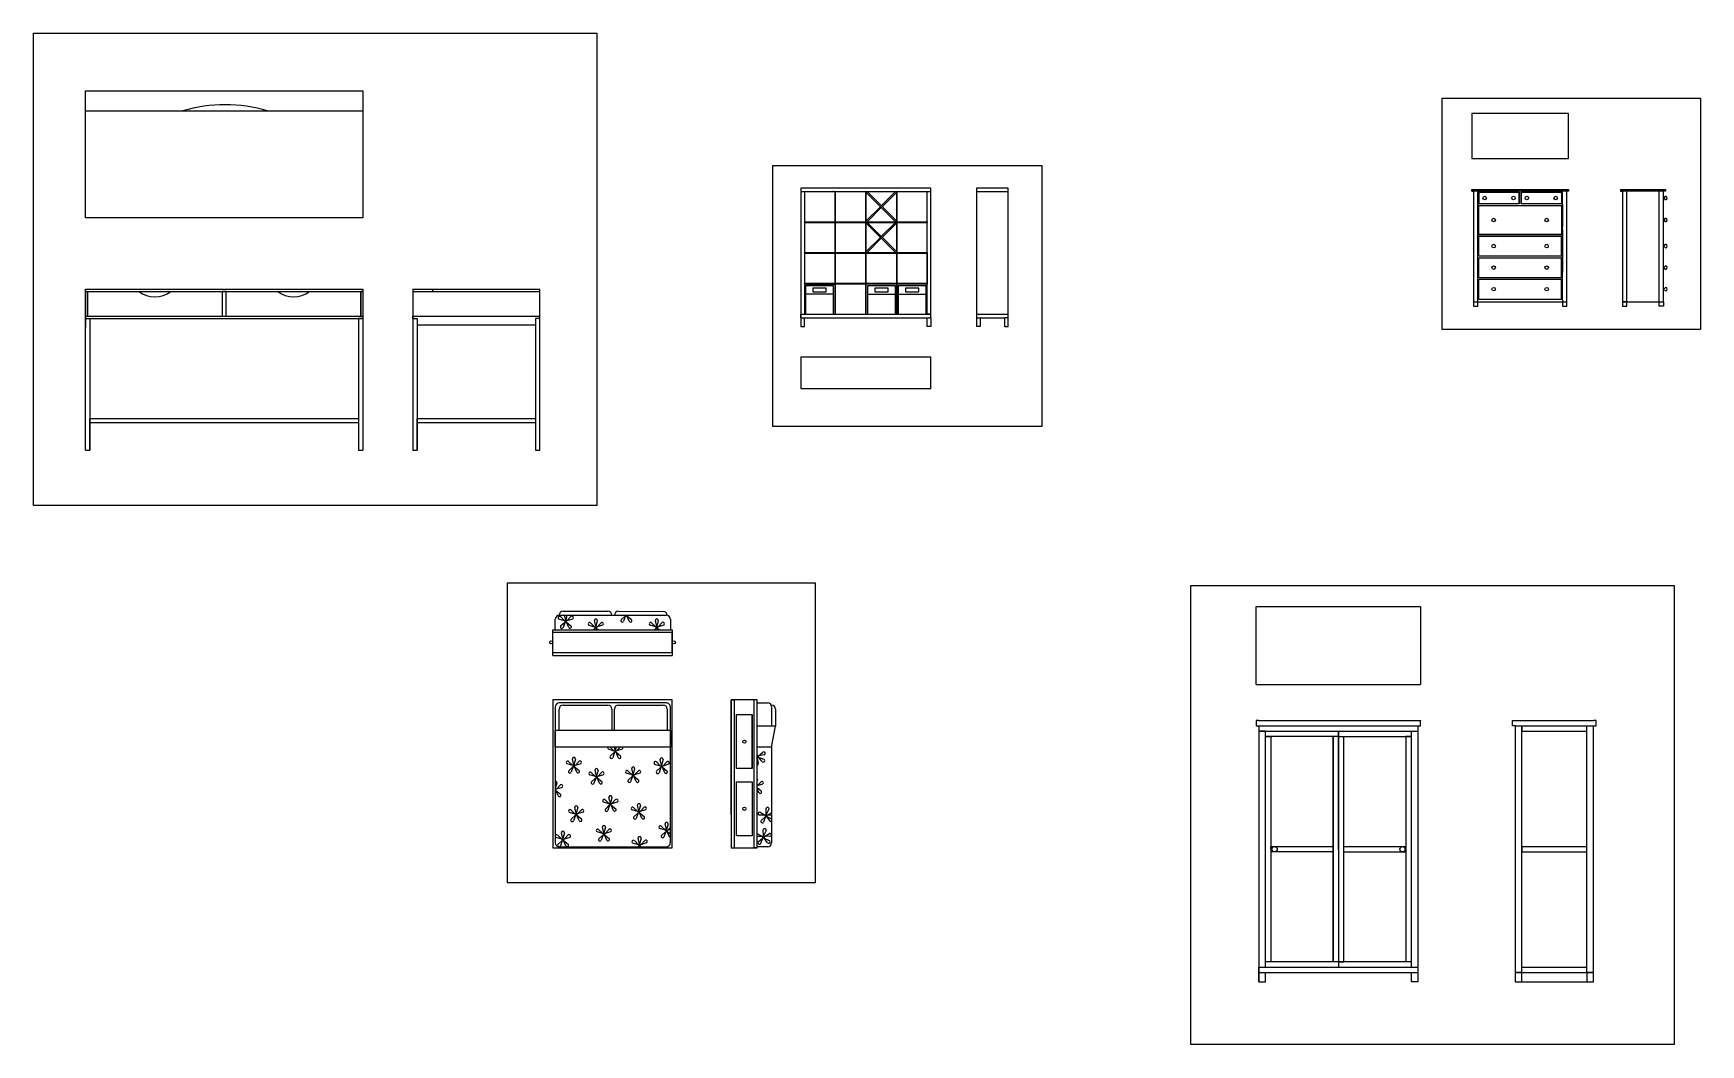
# Model space of a CAD drawing. Header units: inches. Extents: x 1623 to 28070, y 27263 to 43302.
import ezdxf

# ---------------------------------------------------------------- set-up
doc = ezdxf.new("R2010")
doc.units = ezdxf.units.IN
doc.header["$MEASUREMENT"] = 0

msp = doc.modelspace()

# ---------------------------------------------------------------- linework, layer by layer
for p, q in [((2451, 42388), (6849, 42388)), ((2451, 40374), (2451, 42388)), ((6849, 42388), (6849, 40374)), ((2451, 42072), (6849, 42072)), ((3526, 42072), (4869, 42072)), ((25976, 42030), (24438, 42030)), ((24438, 42030), (24438, 41318)), ((25976, 41318), (25976, 42030)), ((24438, 41318), (25976, 41318)), ((15857, 40848), (13799, 40848)), ((13799, 40848), (13799, 38790)), ((13799, 40848), (13799, 40792)), ((13799, 40792), (15857, 40792)), ((13799, 40792), (13855, 40792)), ((13855, 40792), (13855, 38846)), ((13855, 40792), (13855, 40333)), ((14313, 40792), (14306, 40792)), ((14335, 40792), (14335, 40312)), ((14349, 40312), (14349, 40792)), ((14828, 40792), (14821, 40792)), ((14821, 40792), (14821, 40312)), ((14835, 40312), (14835, 40792)), ((14835, 40792), (14842, 40792)), ((14835, 40778), (15298, 40312)), ((15312, 40326), (14849, 40792)), ((15073, 40566), (15298, 40792)), ((15312, 40778), (15087, 40552)), ((15312, 40792), (15312, 40312)), ((15326, 40312), (15326, 40792)), ((15342, 40792), (15335, 40792)), ((15801, 38846), (15801, 40792)), ((15857, 38790), (15857, 40848)), ((17085, 40848), (16585, 40845)), ((16585, 40845), (16585, 38650)), ((16585, 40792), (17085, 40792)), ((17085, 38650), (17085, 40848)), ((24438, 40825), (25976, 40825)), ((24438, 40797), (24438, 40825)), ((25976, 40797), (24438, 40797)), ((24438, 40797), (24467, 40797)), ((24467, 40797), (24467, 38974)), ((24538, 39074), (24538, 40797)), ((24538, 40797), (25193, 40797)), ((24538, 40797), (24538, 40541)), ((24538, 40797), (24538, 40583)), ((24538, 40797), (24552, 40797)), ((24538, 40797), (24538, 40783)), ((24552, 40783), (24552, 40598)), ((25193, 40598), (25193, 40783)), ((25193, 40783), (25193, 40598)), ((25221, 40783), (25221, 40598)), ((25877, 40797), (25862, 40797)), ((25862, 40783), (25862, 40598)), ((25877, 39074), (25877, 40797)), ((25948, 38974), (25948, 40797)), ((25976, 40825), (25976, 40797)), ((26800, 40825), (26800, 40797)), ((26800, 40825), (27512, 40825)), ((27512, 40797), (26800, 40797)), ((26800, 40797), (26828, 40797)), ((26828, 40797), (26828, 38974)), ((26899, 39046), (26899, 40797)), ((27412, 39046), (27412, 40797)), ((27483, 39046), (27483, 40797)), ((27512, 40825), (27512, 40797)), ((14835, 40326), (15059, 40552)), ((15073, 40538), (14849, 40312)), ((24538, 40541), (24538, 40185)), ((24552, 40569), (25862, 40569)), ((25877, 40583), (25877, 40227)), ((6849, 40374), (2451, 40374)), ((13855, 40333), (13855, 39819)), ((13855, 40305), (13855, 40312)), ((13855, 40312), (15801, 40312)), ((15801, 40298), (13855, 40298)), ((14335, 40298), (14335, 39826)), ((14349, 39826), (14349, 40298)), ((14821, 40298), (14821, 39826)), ((14835, 40320), (14835, 40312)), ((14835, 40312), (14835, 40319)), ((14835, 40312), (14842, 40312)), ((14835, 39826), (14835, 40298)), ((14849, 40298), (14835, 40298)), ((14835, 40291), (15298, 39826)), ((14849, 40298), (14849, 40298)), ((15312, 39840), (14856, 40298)), ((15073, 40080), (15291, 40298)), ((15312, 40291), (15087, 40065)), ((15312, 40312), (15305, 40312)), ((15312, 40312), (15312, 40319)), ((15312, 40298), (15312, 39826)), ((15326, 39826), (15326, 40298)), ((15801, 40312), (15801, 40298)), ((24538, 40227), (24538, 39871)), ((14835, 39840), (15059, 40065)), ((15073, 40051), (14849, 39826)), ((24538, 39757), (24538, 40099)), ((24538, 39700), (24538, 40014)), ((24552, 40113), (25862, 40113)), ((24552, 40085), (25862, 40085)), ((24552, 39772), (24552, 40085)), ((25862, 39772), (25862, 40085)), ((25877, 40185), (25877, 39829)), ((13855, 39819), (13855, 39826)), ((13855, 39826), (15801, 39826)), ((13855, 39819), (13855, 39304)), ((15802, 39812), (13855, 39812)), ((14335, 39812), (14335, 39339)), ((14349, 39339), (14349, 39812)), ((14821, 39812), (14821, 39339)), ((14835, 39339), (14835, 39812)), ((15312, 39812), (15312, 39339)), ((15326, 39339), (15326, 39812)), ((15801, 39826), (15802, 39812)), ((15801, 39812), (15801, 39339)), ((24552, 39772), (25862, 39772)), ((24552, 39743), (25862, 39743)), ((24552, 39430), (24552, 39743)), ((25862, 39430), (25862, 39743)), ((25877, 39871), (25877, 39515)), ((25877, 39416), (25877, 39757)), ((25877, 39387), (25877, 39700)), ((14335, 39456), (14335, 39325)), ((24538, 39074), (24538, 39643)), ((24538, 39074), (24538, 39416)), ((24552, 39430), (25862, 39430)), ((2451, 39242), (6849, 39242)), ((2451, 36691), (2451, 39242)), ((2451, 39242), (2451, 38638)), ((2451, 39242), (2451, 39209)), ((2451, 39209), (6849, 39209)), ((2484, 39209), (2484, 38814)), ((2484, 39209), (4683, 39209)), ((3298, 39209), (3802, 39209)), ((4683, 39209), (4616, 39209)), ((4616, 39209), (4616, 38814)), ((4616, 39209), (4616, 38814)), ((4683, 38814), (4683, 39209)), ((6849, 39209), (6815, 39209)), ((6815, 39209), (6815, 38814)), ((6815, 38814), (6815, 39209)), ((6849, 39242), (6849, 39242)), ((6849, 39242), (6849, 36691)), ((7642, 39242), (9657, 39242)), ((7642, 39242), (7642, 36691)), ((7642, 39242), (7642, 39209)), ((7642, 39209), (9657, 39209)), ((7959, 39209), (7959, 39242)), ((9657, 36691), (9657, 39242)), ((13855, 39332), (13855, 39339)), ((13855, 39339), (15801, 39339)), ((15801, 39325), (13855, 39325)), ((13855, 39304), (13855, 38846)), ((14317, 39166), (13869, 39166)), ((13887, 39325), (14335, 39325)), ((13986, 39263), (13986, 39200)), ((14200, 39263), (13986, 39263)), ((13986, 39200), (14200, 39200)), ((14200, 39200), (14200, 39263)), ((14335, 39325), (14335, 38846)), ((14349, 38846), (14349, 39325)), ((14821, 39325), (14821, 38846)), ((14835, 38846), (14835, 39325)), ((14852, 39166), (15299, 39166)), ((14969, 39263), (14969, 39200)), ((15182, 39263), (14969, 39263)), ((14969, 39200), (15182, 39200)), ((15182, 39200), (15182, 39263)), ((15299, 39297), (15299, 39166)), ((15312, 39325), (15312, 38846)), ((15326, 38846), (15326, 39325)), ((15340, 39166), (15787, 39166)), ((15457, 39263), (15457, 39200)), ((15670, 39263), (15457, 39263)), ((15457, 39200), (15670, 39200)), ((15670, 39200), (15670, 39263)), ((15787, 39297), (15787, 39166)), ((15801, 39339), (15801, 39325)), ((24538, 39074), (24538, 39387)), ((24552, 39401), (25862, 39401)), ((24552, 39088), (24552, 39401)), ((25862, 39088), (25862, 39401)), ((24467, 39046), (25948, 39046)), ((24467, 38974), (24538, 38974)), ((24538, 38974), (24538, 39074)), ((24552, 39088), (25862, 39088)), ((25877, 39074), (25877, 38974)), ((25877, 38974), (25948, 38974)), ((26899, 39046), (26828, 39046)), ((26828, 39046), (27483, 39046)), ((26828, 38974), (26899, 38974)), ((26899, 38974), (26899, 39046)), ((27412, 38974), (27412, 39046)), ((27412, 39046), (27483, 39046)), ((27483, 38974), (27412, 38974)), ((27483, 39046), (27483, 38974)), ((2451, 38780), (2451, 38814)), ((2451, 38814), (6849, 38814)), ((2451, 38780), (6849, 38780)), ((2451, 38780), (2518, 38780)), ((2518, 38780), (2518, 36691)), ((4650, 38814), (4683, 38814)), ((6849, 38780), (6781, 38780)), ((6781, 38780), (6781, 36691)), ((7642, 38780), (7642, 38814)), ((7642, 38814), (9657, 38814)), ((7642, 38780), (7710, 38780)), ((7710, 38780), (7710, 36691)), ((7710, 38780), (7710, 38679)), ((7710, 38679), (9589, 38679)), ((9657, 38780), (9589, 38780)), ((9589, 38780), (9589, 36691)), ((13799, 38790), (13799, 38846)), ((13799, 38846), (15857, 38846)), ((13799, 38790), (15857, 38790)), ((13799, 38790), (13799, 38650)), ((13799, 38650), (13855, 38650)), ((13855, 38650), (13855, 38790)), ((14306, 38846), (14320, 38846)), ((14821, 38846), (14835, 38846)), ((15335, 38846), (15349, 38846)), ((15857, 38846), (15801, 38846)), ((15801, 38650), (15801, 38790)), ((15857, 38650), (15801, 38650)), ((15857, 38790), (15857, 38650)), ((16585, 38846), (17085, 38846)), ((16585, 38790), (16641, 38790)), ((16641, 38650), (16585, 38650)), ((16641, 38790), (16641, 38650)), ((16641, 38790), (17029, 38790)), ((17085, 38790), (17029, 38790)), ((17029, 38790), (17029, 38650)), ((17029, 38650), (17085, 38650)), ((13799, 38169), (15857, 38169)), ((13799, 38169), (13799, 37669)), ((15857, 37669), (15857, 38169)), ((13799, 37669), (15857, 37669)), ((2518, 36691), (2518, 37195)), ((2518, 37195), (6781, 37195)), ((6781, 37127), (2518, 37127)), ((6781, 37195), (6781, 37127)), ((7710, 36691), (7710, 37195)), ((7710, 37195), (9589, 37195)), ((9589, 37127), (7710, 37127)), ((9589, 37195), (9589, 37127)), ((2451, 36691), (2518, 36691)), ((6781, 36691), (6849, 36691)), ((7642, 36691), (7710, 36691)), ((9589, 36691), (9657, 36691)), ((10025, 34137), (10737, 34137)), ((10903, 34137), (11615, 34135)), ((21019, 32973), (21019, 34214)), ((21019, 34214), (23628, 34214)), ((23628, 34214), (23628, 32973)), ((9902, 33844), (9902, 34009)), ((10049, 33984), (9960, 34011)), ((9965, 34073), (11663, 34073)), ((9984, 34051), (10049, 33984)), ((9987, 33903), (10056, 33966)), ((10056, 33966), (10026, 33878)), ((10067, 33997), (10047, 34073)), ((10087, 34073), (10067, 33997)), ((10078, 33965), (10151, 33907)), ((10115, 33879), (10078, 33965)), ((10086, 33985), (10150, 34052)), ((10175, 34013), (10086, 33985)), ((10527, 33886), (10438, 33913)), ((10462, 33953), (10527, 33886)), ((10507, 33844), (10533, 33868)), ((10545, 33899), (10522, 33989)), ((10533, 33868), (10525, 33844)), ((10568, 33989), (10545, 33899)), ((10556, 33867), (10585, 33844)), ((10566, 33844), (10556, 33867)), ((10564, 33887), (10628, 33955)), ((10652, 33915), (10564, 33887)), ((10947, 34002), (11015, 34065)), ((11015, 34065), (10985, 33977)), ((11038, 34064), (11111, 34006)), ((11074, 33978), (11038, 34064)), ((11495, 33888), (11406, 33915)), ((11430, 33954), (11495, 33888)), ((11474, 33844), (11502, 33870)), ((11513, 33900), (11490, 33990)), ((11502, 33870), (11493, 33844)), ((11536, 33990), (11513, 33900)), ((11524, 33868), (11555, 33844)), ((11534, 33844), (11524, 33868)), ((11532, 33889), (11596, 33956)), ((11621, 33917), (11532, 33889)), ((11727, 34009), (11727, 33844)), ((9864, 33797), (9864, 33844)), ((9864, 33844), (11757, 33844)), ((9864, 33433), (9864, 33844)), ((11757, 33797), (9864, 33797)), ((11757, 33844), (11757, 33433)), ((11757, 33480), (11757, 33797)), ((11757, 33643), (11757, 33433)), ((9864, 33433), (9864, 33480)), ((9864, 33480), (11757, 33480)), ((9864, 33433), (11757, 33433)), ((21019, 32973), (23628, 32973)), ((11757, 32731), (9864, 32731)), ((9864, 32731), (9864, 30382)), ((9902, 32618), (9902, 30464)), ((11663, 32682), (9963, 32682)), ((11727, 30464), (11727, 32618)), ((11757, 30382), (11757, 32731)), ((12691, 32133), (12691, 32731)), ((12691, 32731), (12691, 30382)), ((13102, 32731), (12691, 32731)), ((12691, 32731), (12738, 32731)), ((12738, 32731), (12738, 30382)), ((13055, 30382), (13055, 32731)), ((13102, 30382), (13102, 32731)), ((13102, 32682), (13268, 32682)), ((13331, 32648), (13324, 32648)), ((13331, 32618), (13331, 32315)), ((13395, 32585), (13395, 32315)), ((13026, 31640), (13026, 32497)), ((13395, 32315), (13102, 32315)), ((13331, 31983), (13395, 32315)), ((21061, 32404), (21019, 32404)), ((21019, 32404), (21019, 32401)), ((21019, 32401), (21019, 32317)), ((21019, 32317), (23586, 32317)), ((21061, 32404), (23586, 32404)), ((21061, 32317), (21061, 28259)), ((23586, 32404), (23628, 32404)), ((23586, 32317), (23586, 28259)), ((23586, 32317), (23628, 32317)), ((23628, 32404), (23628, 32401)), ((23628, 32317), (23628, 32401)), ((25086, 32317), (25086, 32404)), ((25086, 32404), (26369, 32404)), ((25128, 32317), (25086, 32317)), ((25128, 32317), (25128, 28259)), ((25128, 32317), (26369, 32317)), ((25233, 28406), (25233, 32317)), ((25233, 32317), (25233, 32233)), ((26264, 28406), (26264, 32317)), ((26412, 32404), (26369, 32404)), ((26369, 28259), (26369, 32317)), ((26369, 32317), (26412, 32317)), ((26412, 32317), (26412, 32404)), ((9902, 32252), (11727, 32252)), ((9902, 31983), (9902, 32252)), ((11727, 32252), (11727, 31983)), ((12691, 30915), (12691, 32133)), ((21167, 32233), (21061, 32233)), ((21061, 32233), (23586, 32233)), ((21167, 28491), (21167, 32233)), ((21167, 32233), (23481, 32233)), ((22324, 32149), (21167, 32149)), ((21167, 32149), (21251, 32149)), ((21251, 32149), (21251, 28575)), ((22324, 32149), (22239, 32149)), ((22239, 32149), (22239, 28575)), ((22239, 28575), (22239, 32149)), ((22324, 30362), (22324, 32233)), ((22324, 32233), (22324, 28491)), ((22324, 32233), (22324, 32149)), ((22324, 32149), (23481, 32149)), ((22408, 28575), (22408, 32149)), ((23481, 32149), (23396, 32149)), ((23396, 32149), (23396, 28575)), ((23481, 28491), (23481, 32233)), ((25233, 32233), (26264, 32233)), ((11727, 31983), (9902, 31983)), ((10114, 31756), (10179, 31690)), ((10197, 31702), (10174, 31792)), ((10220, 31792), (10197, 31702)), ((10216, 31690), (10280, 31758)), ((10835, 31920), (10746, 31947)), ((10774, 31983), (10835, 31920)), ((10774, 31839), (10842, 31902)), ((10842, 31902), (10812, 31814)), ((10853, 31932), (10840, 31983)), ((10866, 31983), (10853, 31932)), ((10865, 31901), (10938, 31843)), ((10901, 31815), (10865, 31901)), ((10872, 31921), (10931, 31983)), ((10961, 31949), (10872, 31921)), ((11506, 31748), (11571, 31682)), ((11589, 31694), (11566, 31784)), ((11612, 31784), (11589, 31694)), ((11608, 31682), (11672, 31750)), ((13331, 31983), (13102, 31983)), ((13102, 31859), (13104, 31847)), ((13104, 31847), (13102, 31849)), ((13102, 31812), (13122, 31721)), ((13123, 31842), (13195, 31901)), ((13214, 31859), (13123, 31842)), ((13123, 31821), (13210, 31789)), ((13184, 31751), (13123, 31821)), ((13331, 31983), (13331, 30464)), ((10179, 31690), (10090, 31716)), ((10117, 31608), (10186, 31672)), ((10186, 31672), (10156, 31583)), ((10209, 31670), (10282, 31612)), ((10245, 31584), (10209, 31670)), ((10305, 31718), (10216, 31690)), ((10538, 31514), (10449, 31541)), ((10473, 31580), (10538, 31514)), ((10477, 31432), (10545, 31496)), ((10545, 31496), (10515, 31407)), ((10556, 31526), (10533, 31616)), ((10580, 31616), (10556, 31526)), ((10568, 31494), (10641, 31436)), ((10604, 31408), (10568, 31494)), ((10575, 31514), (10639, 31582)), ((10664, 31543), (10575, 31514)), ((11119, 31540), (11030, 31566)), ((11054, 31606), (11119, 31540)), ((11058, 31458), (11126, 31522)), ((11126, 31522), (11096, 31433)), ((11137, 31552), (11114, 31642)), ((11160, 31642), (11137, 31552)), ((11149, 31520), (11222, 31462)), ((11185, 31434), (11149, 31520)), ((11156, 31540), (11220, 31608)), ((11245, 31568), (11156, 31540)), ((11571, 31682), (11482, 31708)), ((11509, 31600), (11578, 31664)), ((11578, 31664), (11548, 31575)), ((11600, 31662), (11673, 31604)), ((11637, 31576), (11600, 31662)), ((11697, 31710), (11608, 31682)), ((9925, 31415), (9902, 31325)), ((9913, 31293), (9986, 31235)), ((9949, 31207), (9913, 31293)), ((9920, 31313), (9985, 31381)), ((10009, 31342), (9920, 31313)), ((13107, 31467), (13102, 31450)), ((13102, 31365), (13167, 31433)), ((13191, 31394), (13102, 31365)), ((13102, 31339), (13168, 31287)), ((13131, 31259), (13102, 31328)), ((10216, 30920), (10126, 30947)), ((10150, 30987), (10216, 30920)), ((10234, 30932), (10211, 31023)), ((10257, 31023), (10234, 30932)), ((10252, 30921), (10317, 30988)), ((10341, 30949), (10252, 30921)), ((10758, 31082), (10669, 31108)), ((10693, 31148), (10758, 31082)), ((10696, 31000), (10764, 31064)), ((10764, 31064), (10735, 30975)), ((10776, 31094), (10753, 31184)), ((10799, 31184), (10776, 31094)), ((10787, 31062), (10860, 31004)), ((10823, 30976), (10787, 31062)), ((10795, 31082), (10859, 31150)), ((10883, 31110), (10795, 31082)), ((11210, 30958), (11120, 30985)), ((11144, 31025), (11210, 30958)), ((11228, 30971), (11204, 31061)), ((11251, 31061), (11228, 30971)), ((11246, 30959), (11311, 31027)), ((11335, 30987), (11246, 30959)), ((13152, 30948), (13233, 30902)), ((13248, 30914), (13246, 31007)), ((13291, 30996), (13248, 30914)), ((10154, 30839), (10222, 30902)), ((10222, 30902), (10193, 30814)), ((10245, 30901), (10318, 30843)), ((10281, 30815), (10245, 30901)), ((10673, 30623), (10649, 30713)), ((10696, 30713), (10673, 30623)), ((11148, 30877), (11216, 30940)), ((11216, 30940), (11187, 30852)), ((11239, 30939), (11312, 30881)), ((11275, 30853), (11239, 30939)), ((11649, 30662), (11559, 30689)), ((11583, 30729), (11649, 30662)), ((11667, 30674), (11643, 30765)), ((11690, 30765), (11667, 30674)), ((11685, 30663), (11727, 30706)), ((13233, 30902), (13140, 30903)), ((13167, 30819), (13238, 30880)), ((13238, 30880), (13205, 30792)), ((13260, 30879), (13331, 30844)), ((13314, 30803), (13260, 30879)), ((13265, 30900), (13331, 30942)), ((13331, 30904), (13265, 30900)), ((10005, 30520), (9916, 30547)), ((10005, 30520), (9916, 30547)), ((9940, 30587), (10005, 30520)), ((9940, 30587), (10005, 30520)), ((9943, 30439), (10011, 30502)), ((9943, 30439), (10011, 30502)), ((10011, 30502), (9982, 30414)), ((10011, 30502), (9982, 30414)), ((10023, 30533), (10000, 30623)), ((10023, 30533), (10000, 30623)), ((10046, 30623), (10023, 30533)), ((10046, 30623), (10023, 30533)), ((10034, 30501), (10107, 30443)), ((10070, 30415), (10034, 30501)), ((10034, 30501), (10107, 30443)), ((10070, 30415), (10034, 30501)), ((10042, 30521), (10106, 30588)), ((10042, 30521), (10106, 30588)), ((10130, 30549), (10042, 30521)), ((10130, 30549), (10042, 30521)), ((10655, 30611), (10565, 30637)), ((10589, 30677), (10655, 30611)), ((10593, 30529), (10661, 30593)), ((10661, 30593), (10632, 30504)), ((10684, 30591), (10757, 30533)), ((10720, 30505), (10684, 30591)), ((10691, 30611), (10756, 30679)), ((10780, 30639), (10691, 30611)), ((11221, 30433), (11132, 30460)), ((11156, 30499), (11221, 30433)), ((11212, 30401), (11227, 30415)), ((11239, 30445), (11216, 30535)), ((11227, 30415), (11223, 30401)), ((11262, 30535), (11239, 30445)), ((11258, 30434), (11322, 30501)), ((11346, 30462), (11258, 30434)), ((11587, 30581), (11655, 30644)), ((11655, 30644), (11626, 30556)), ((11678, 30642), (11727, 30604)), ((11714, 30557), (11678, 30642)), ((11727, 30676), (11685, 30663)), ((13102, 30609), (13187, 30563)), ((13187, 30563), (13102, 30564)), ((13121, 30480), (13192, 30541)), ((13192, 30541), (13159, 30454)), ((13202, 30575), (13200, 30668)), ((13245, 30658), (13202, 30575)), ((13213, 30540), (13297, 30500)), ((13268, 30464), (13213, 30540)), ((13219, 30562), (13298, 30611)), ((13312, 30567), (13219, 30562)), ((9864, 30382), (11757, 30382)), ((9963, 30401), (11663, 30401)), ((11250, 30413), (11266, 30401)), ((11255, 30401), (11250, 30413)), ((12691, 30382), (13102, 30382)), ((13102, 30382), (13055, 30382)), ((13268, 30401), (13102, 30401)), ((21251, 30362), (21251, 30404)), ((21251, 30404), (22239, 30404)), ((22239, 30320), (21251, 30320)), ((22239, 30404), (22239, 30320)), ((22408, 30404), (23396, 30404)), ((22408, 30320), (23396, 30320)), ((25233, 30404), (26264, 30404)), ((25233, 30404), (25233, 30320)), ((25233, 30320), (26264, 30320)), ((22324, 28575), (21167, 28575)), ((23481, 28575), (22324, 28575)), ((22324, 28575), (22408, 28575)), ((23481, 28491), (23481, 28575)), ((21061, 28406), (21061, 28491)), ((21061, 28491), (23586, 28491)), ((21061, 28259), (21061, 28406)), ((21061, 28406), (23586, 28406)), ((21167, 28259), (21167, 28406)), ((23396, 28491), (23481, 28491)), ((23481, 28259), (23481, 28406)), ((23586, 28406), (23586, 28259)), ((25233, 28406), (25128, 28406)), ((25128, 28406), (26369, 28406)), ((25233, 28406), (25233, 28491)), ((25233, 28491), (26264, 28491)), ((25233, 28259), (25233, 28406)), ((26369, 28406), (26264, 28406)), ((26264, 28406), (26264, 28259)), ((26369, 28259), (26369, 28406)), ((21061, 28259), (21167, 28259)), ((23586, 28259), (23481, 28259)), ((25128, 28259), (26369, 28259)), ((25128, 28259), (25233, 28259)), ((26264, 28259), (26369, 28259))]:
    msp.add_line(p, q)
at = {"color": 6}
msp.add_lwpolyline([(1623, 43302), (10560, 43302), (10560, 35813), (1623, 35813)], close=True, dxfattribs=at)
for points in [[(3995, 42072), (5337, 42072)], [(9961, 32252), (9961, 32585)], [(10025, 32648), (10737, 32648)], [(10800, 32585), (10800, 32252)], [(10840, 32252), (10840, 32584)], [(10903, 32648), (11615, 32648)], [(11679, 32584), (11679, 32252)]]:
    msp.add_lwpolyline(points)
at = {"color": 5}
msp.add_lwpolyline([(23972, 42275), (28070, 42275), (28070, 38607), (23972, 38607)], close=True, dxfattribs=at)
at = {"color": 4}
msp.add_lwpolyline([(13353, 41205), (17617, 41205), (17617, 37068), (13353, 37068)], close=True, dxfattribs=at)
for points in [[(24552, 40783), (25193, 40783), (25193, 40598), (24552, 40598)], [(25221, 40783), (25862, 40783), (25862, 40598), (25221, 40598)], [(24552, 40569), (25862, 40569), (25862, 40113), (24552, 40113)], [(13869, 38846), (14317, 38846), (14317, 39297), (13869, 39297)], [(14852, 38846), (15299, 38846), (15299, 39297), (14852, 39297)], [(15340, 38846), (15787, 38846), (15787, 39297), (15340, 39297)], [(15340, 39297), (15340, 39297), (15340, 39297), (15340, 39297)], [(12776, 32497), (13026, 32497), (13026, 31640), (12776, 31640)], [(12776, 31432), (13026, 31432), (13026, 30575), (12776, 30575)]]:
    msp.add_lwpolyline(points, close=True)
at = {"color": 1}
msp.add_lwpolyline([(14028, 34580), (9139, 34580), (9139, 29834), (14028, 29834)], close=True, dxfattribs=at)
at = {"color": 3}
msp.add_lwpolyline([(19983, 34546), (27652, 34546), (27652, 27263), (19983, 27263)], close=True, dxfattribs=at)
for centre, radius in [((24644, 40690), 28.5), ((25101, 40690), 28.5), ((25313, 40690), 28.5), ((25770, 40690), 28.5), ((24787, 40341), 28.5), ((25628, 40341), 28.5), ((24787, 39928), 28.5), ((25628, 39928), 28.5), ((24787, 39586), 28.5), ((25628, 39586), 28.5), ((24787, 39245), 28.5), ((25628, 39245), 28.5), ((10067, 33981), 12.3), ((10545, 33883), 12.3), ((11513, 33884), 12.3), ((9839, 33643), 24.6), ((11782, 33643), 24.6), ((12901, 32069), 25), ((10853, 31917), 12.3), ((10197, 31686), 12.3), ((10557, 31510), 12.3), ((11137, 31536), 12.3), ((11589, 31678), 12.3), ((10776, 31078), 12.3), ((11228, 30955), 12.3), ((12901, 31004), 25), ((10234, 30917), 12.3), ((13250, 30895), 12.3), ((10023, 30517), 12.3), ((10023, 30517), 12.3), ((10673, 30607), 12.3), ((11239, 30429), 12.3), ((11667, 30658), 12.3), ((13204, 30557), 12.3), ((21312, 30362), 42.1), ((23340, 30362), 42.1)]:
    msp.add_circle(centre, radius)
for centre, radius, start, end in [((4668, 39839), 2331, 73.3057, 106.7902), ((27474, 40741), 43.4, 281.8602, 329.5563), ((27474, 40640), 43.4, 30.4437, 78.1398), ((27512, 40690), 28.5, 270, 90), ((27474, 40392), 43.4, 281.8602, 329.5563), ((27474, 40291), 43.4, 30.4437, 78.1398), ((27512, 40341), 28.5, 270, 90), ((27474, 39979), 43.4, 281.8602, 329.5563), ((27512, 39928), 28.5, 270, 90), ((27474, 39878), 43.4, 30.4437, 78.1398), ((27474, 39637), 43.4, 281.8602, 329.5563), ((27474, 39536), 43.4, 30.4437, 78.1398), ((27512, 39586), 28.5, 270, 90), ((3550, 39530), 408, 231.9139, 308.0861), ((5751, 39530), 408, 231.9139, 308.0861), ((27474, 39295), 43.4, 281.8602, 329.5563), ((27474, 39194), 43.4, 30.4437, 78.1398), ((27512, 39245), 28.5, 270, 90), ((9969, 34032), 23.3, 51.6267, 246.2293), ((10005, 33888), 23.3, 139.8522, 334.4548), ((10135, 33890), 23.3, 209.8948, 44.4974), ((10165, 34034), 23.3, 294.7612, 129.3638), ((10447, 33935), 23.3, 51.6267, 246.2293), ((10545, 33992), 23.3, 352.6987, 187.3013), ((10643, 33937), 23.3, 294.7612, 129.3638), ((10964, 33987), 23.3, 139.8522, 334.4548), ((11027, 34079), 12.3, 211.2276, 328.7724), ((11094, 33989), 23.3, 209.8948, 44.4974), ((11415, 33936), 23.3, 51.6267, 246.2293), ((11513, 33993), 23.3, 352.6987, 187.3013), ((11611, 33938), 23.3, 294.7612, 129.3638), ((9965, 32618), 63.7, 90, 180), ((10025, 32585), 63.7, 90, 180), ((10737, 32585), 63.7, 0, 90), ((10903, 32584), 63.7, 90, 180), ((11615, 32584), 63.7, 0, 90), ((11664, 32619), 63, 359.4065, 90.2458), ((10099, 31738), 23.3, 51.6267, 246.2293), ((10197, 31795), 23.3, 352.6987, 187.3013), ((10295, 31740), 23.3, 294.7612, 129.3638), ((10756, 31968), 23.3, 141.2765, 246.2293), ((10791, 31824), 23.3, 139.8522, 334.4548), ((10921, 31826), 23.3, 209.8948, 44.4974), ((10951, 31970), 23.3, 294.7612, 32.8035), ((11491, 31730), 23.3, 51.6267, 246.2293), ((11589, 31787), 23.3, 352.6987, 187.3013), ((11687, 31732), 23.3, 294.7612, 129.3638), ((13109, 31830), 12.3, 235.4657, 124.5343), ((13200, 31768), 23.3, 228.3079, 62.9106), ((13208, 31881), 23.3, 287.2359, 121.8386), ((10135, 31593), 23.3, 139.8522, 334.4548), ((10265, 31596), 23.3, 209.8948, 44.4974), ((10459, 31562), 23.3, 51.6267, 246.2293), ((10556, 31619), 23.3, 352.6987, 187.3013), ((10654, 31564), 23.3, 294.7612, 129.3638), ((11040, 31588), 23.3, 51.6267, 246.2293), ((11137, 31645), 23.3, 352.6987, 187.3013), ((11235, 31590), 23.3, 294.7612, 129.3638), ((11527, 31585), 23.3, 139.8522, 334.4548), ((11657, 31588), 23.3, 209.8948, 44.4974), ((13099, 31719), 23.3, 279.3451, 4.9731), ((13084, 31470), 23.3, 352.6987, 36.5124), ((9902, 31418), 23.3, 352.6987, 89.5602), ((9902, 31309), 12.3, 270, 90), ((9969, 31219), 23.3, 209.8948, 44.4974), ((9999, 31363), 23.3, 294.7612, 129.3638), ((10494, 31417), 23.3, 139.8522, 334.4548), ((10624, 31420), 23.3, 209.8948, 44.4974), ((10776, 31187), 23.3, 352.6987, 187.3013), ((11075, 31443), 23.3, 139.8522, 334.4548), ((11205, 31446), 23.3, 209.8948, 44.4974), ((13151, 31271), 23.3, 209.8948, 44.4974), ((13181, 31415), 23.3, 294.7612, 129.3638), ((10136, 30968), 23.3, 51.6267, 246.2293), ((10234, 31026), 23.3, 352.6987, 187.3013), ((10331, 30970), 23.3, 294.7612, 129.3638), ((10678, 31130), 23.3, 51.6267, 246.2293), ((10714, 30985), 23.3, 139.8522, 334.4548), ((10844, 30988), 23.3, 209.8948, 44.4974), ((10874, 31132), 23.3, 294.7612, 129.3638), ((11130, 31007), 23.3, 51.6267, 246.2293), ((11228, 31064), 23.3, 352.6987, 187.3013), ((11325, 31009), 23.3, 294.7612, 129.3638), ((13143, 30926), 23.3, 67.7145, 262.3172), ((13269, 31004), 23.3, 339.489, 174.0917), ((10172, 30824), 23.3, 139.8522, 334.4548), ((10301, 30826), 23.3, 209.8948, 44.4974), ((10575, 30659), 23.3, 51.6267, 246.2293), ((10673, 30716), 23.3, 352.6987, 187.3013), ((10770, 30661), 23.3, 294.7612, 129.3638), ((11166, 30862), 23.3, 139.8522, 334.4548), ((11295, 30865), 23.3, 209.8948, 44.4974), ((11569, 30710), 23.3, 51.6267, 246.2293), ((11667, 30768), 23.3, 352.6987, 187.3013), ((13185, 30803), 23.3, 137.7571, 332.3598), ((13223, 30666), 23.3, 339.489, 174.0917), ((13331, 30819), 23.3, 222.6235, 270.7623), ((9925, 30568), 23.3, 51.6267, 246.2293), ((9925, 30568), 23.3, 51.6267, 246.2293), ((9965, 30464), 63.7, 180, 270), ((9961, 30424), 23.3, 139.8522, 334.4548), ((9961, 30424), 23.3, 139.8522, 334.4548), ((10023, 30626), 23.3, 352.6987, 187.3013), ((10023, 30626), 23.3, 352.6987, 187.3013), ((10091, 30426), 23.3, 209.8948, 44.4974), ((10091, 30426), 23.3, 209.8948, 44.4974), ((10121, 30570), 23.3, 294.7612, 129.3638), ((10121, 30570), 23.3, 294.7612, 129.3638), ((10611, 30514), 23.3, 139.8522, 334.4548), ((10740, 30517), 23.3, 209.8948, 44.4974), ((11141, 30481), 23.3, 51.6267, 246.2293), ((11239, 30538), 23.3, 352.6987, 187.3013), ((11337, 30483), 23.3, 294.7612, 129.3638), ((11605, 30566), 23.3, 139.8522, 334.4548), ((11663, 30464), 63.7, 270, 0), ((11734, 30568), 23.3, 209.8948, 250.7157), ((13139, 30465), 23.3, 137.7571, 332.3598), ((13285, 30480), 23.3, 222.6235, 57.2262), ((13308, 30590), 23.3, 280.561, 115.1637)]:
    msp.add_arc(centre, radius, start, end)
at = {"color": 0}
for centre, start, end in [((10025, 34073), 90, 180), ((10737, 34073), 0, 90), ((10903, 34073), 90, 180), ((11615, 34071), 0, 90), ((9965, 34009), 90, 180), ((11663, 34009), 0, 90), ((13268, 32618), 0, 90), ((13331, 32585), 0, 90), ((13268, 30464), 270, 0)]:
    msp.add_arc(centre, 63.7, start, end, dxfattribs=at)

doc.saveas('drawing.dxf')
